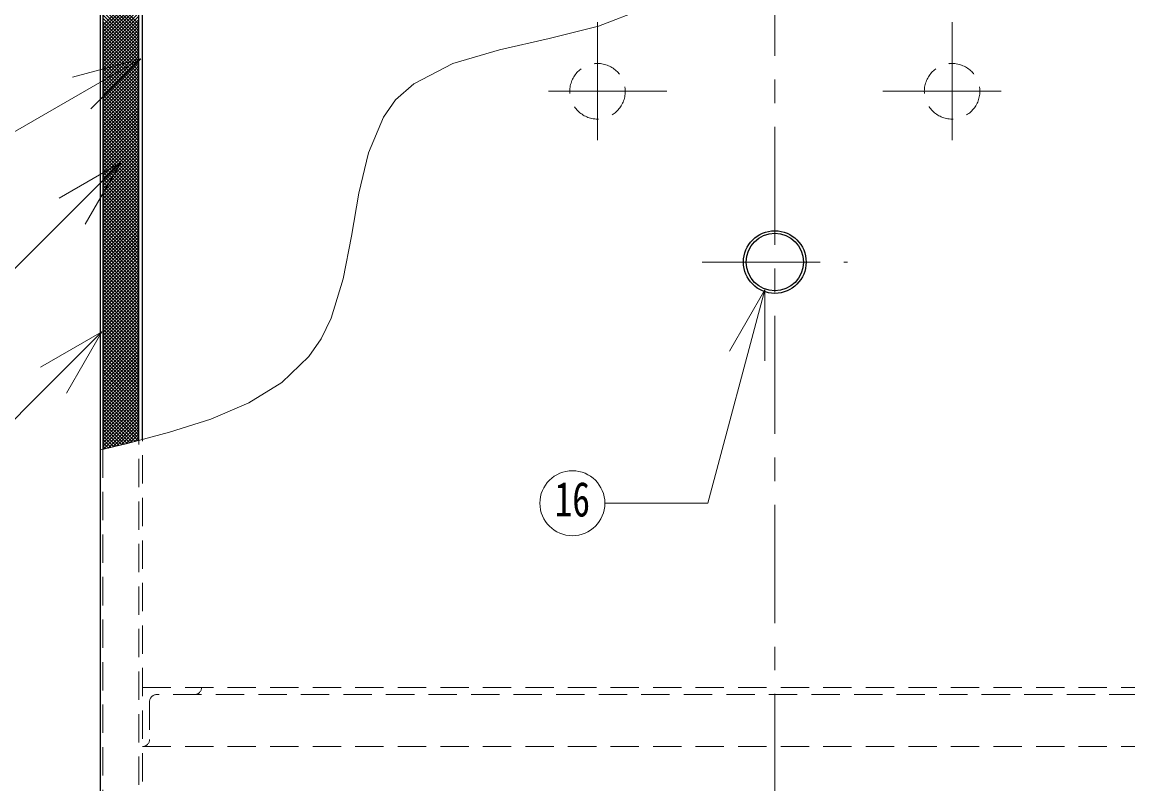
# Model space of a CAD drawing. Units: millimetres at full size, sheet at 1:20; details may follow other scales. Extents: x -4246 to 3854, y -2716 to 2904.
# Drawn here: x -3632 to -2697, y -1143 to -498 of the extents above; entities that cross this region are included whole.
import ezdxf
from ezdxf.enums import TextEntityAlignment as Align

# ---------------------------------------------------------------- set-up
doc = ezdxf.new("R2010")
doc.units = ezdxf.units.MM
doc.header["$LTSCALE"] = 20
doc.linetypes.add('CHAIN1', pattern=[8, 5, -1, 1, -1])
doc.linetypes.add('DASHED1', pattern=[1.8, 1.2, -0.6])
doc.layers.add('0-0', color=4, linetype='Continuous', lineweight=9)
doc.styles.add('ＭＳ ゴシック', font='')
doc.styles.get('ＭＳ ゴシック').set_extended_font_data('MS Gothic')

msp = doc.modelspace()

# ---------------------------------------------------------------- linework, layer by layer
at = {"layer": '0-0', "linetype": 'CHAIN1'}
for p, q in [((-2995.6, 53.33), (-2995.6, -1780.67)), ((-3145.6, -498.17), (-3145.6, -615.17)), ((-2845.6, -498.17), (-2845.6, -615.17)), ((-3087.1, -556.67), (-3204.1, -556.67)), ((-2904.1, -556.67), (-2787.1, -556.67)), ((-3057.1, -701.17), (-2934.1, -701.17))]:
    msp.add_line(p, q, dxfattribs=at)
at = {"layer": '0-0', "color": 5, "lineweight": 25}
for p, q in [((-3566.1, -1711.17), (-3566.1, -413.67)), ((-3564.1, -415.67), (-3564.1, -859.69)), ((-3533.6, -852.07), (-3533.6, -442.67)), ((-3530.6, -851.28), (-3530.6, -445.67))]:
    msp.add_line(p, q, dxfattribs=at)
at = {"layer": '0-0'}
for p, q in [((-3564.1, -469.23), (-3533.6, -499.73)), ((-3564.1, -500.92), (-3533.6, -470.42)), ((-3564.1, -472.06), (-3533.6, -502.56)), ((-3564.1, -503.74), (-3533.6, -473.24)), ((-3564.1, -474.89), (-3533.6, -505.39)), ((-3564.1, -506.57), (-3533.6, -476.07)), ((-3564.1, -477.72), (-3533.6, -508.22)), ((-3564.1, -509.4), (-3533.6, -478.9)), ((-3564.1, -480.55), (-3533.6, -511.05)), ((-3564.1, -512.23), (-3533.6, -481.73)), ((-3564.1, -483.38), (-3533.6, -513.88)), ((-3564.1, -515.06), (-3533.6, -484.56)), ((-3564.1, -486.21), (-3533.6, -516.71)), ((-3564.1, -517.89), (-3533.6, -487.39)), ((-3564.1, -489.03), (-3533.6, -519.53)), ((-3564.1, -520.71), (-3533.6, -490.21)), ((-3564.1, -491.86), (-3533.6, -522.36)), ((-3564.1, -523.54), (-3533.6, -493.04)), ((-3564.1, -494.69), (-3533.6, -525.19)), ((-3564.1, -526.37), (-3533.6, -495.87)), ((-3564.1, -497.52), (-3533.6, -528.02)), ((-3564.1, -529.2), (-3533.6, -498.7)), ((-3564.1, -500.35), (-3533.6, -530.85)), ((-3564.1, -532.03), (-3533.6, -501.53)), ((-3564.1, -503.18), (-3533.6, -533.68)), ((-3564.1, -534.86), (-3533.6, -504.36)), ((-3564.1, -506), (-3533.6, -536.5)), ((-3564.1, -537.69), (-3533.6, -507.19)), ((-3564.1, -508.83), (-3533.6, -539.33)), ((-3564.1, -540.51), (-3533.6, -510.01)), ((-3564.1, -511.66), (-3533.6, -542.16)), ((-3564.1, -543.34), (-3533.6, -512.84)), ((-3564.1, -514.49), (-3533.6, -544.99)), ((-3564.1, -546.17), (-3533.6, -515.67)), ((-3564.1, -517.32), (-3533.6, -547.82)), ((-3564.1, -549), (-3533.6, -518.5)), ((-3564.1, -520.15), (-3533.6, -550.65)), ((-3564.1, -551.83), (-3533.6, -521.33)), ((-3564.1, -522.97), (-3533.6, -553.47)), ((-3564.1, -554.66), (-3533.6, -524.16)), ((-3564.1, -525.8), (-3533.6, -556.3)), ((-3564.1, -557.48), (-3533.6, -526.98)), ((-3564.1, -528.63), (-3533.6, -559.13)), ((-3564.1, -560.31), (-3533.6, -529.81)), ((-3564.1, -531.46), (-3533.6, -561.96)), ((-3564.1, -563.14), (-3533.6, -532.64)), ((-3564.1, -534.29), (-3533.6, -564.79)), ((-3564.1, -565.97), (-3533.6, -535.47)), ((-3564.1, -537.12), (-3533.6, -567.62)), ((-3564.1, -568.8), (-3533.6, -538.3)), ((-3564.1, -539.95), (-3533.6, -570.45)), ((-3564.1, -571.63), (-3533.6, -541.13)), ((-3564.1, -542.77), (-3533.6, -573.27)), ((-3564.1, -574.46), (-3533.6, -543.96)), ((-3564.1, -545.6), (-3533.6, -576.1)), ((-3564.1, -577.28), (-3533.6, -546.78)), ((-3564.1, -548.43), (-3533.6, -578.93)), ((-3564.1, -580.11), (-3533.6, -549.61)), ((-3564.1, -551.26), (-3533.6, -581.76)), ((-3564.1, -582.94), (-3533.6, -552.44)), ((-3564.1, -554.09), (-3533.6, -584.59)), ((-3564.1, -585.77), (-3533.6, -555.27)), ((-3564.1, -556.92), (-3533.6, -587.42)), ((-3564.1, -588.6), (-3533.6, -558.1)), ((-3564.1, -559.74), (-3533.6, -590.24)), ((-3564.1, -591.43), (-3533.6, -560.93)), ((-3564.1, -562.57), (-3533.6, -593.07)), ((-3564.1, -594.25), (-3533.6, -563.75)), ((-3564.1, -565.4), (-3533.6, -595.9)), ((-3564.1, -597.08), (-3533.6, -566.58)), ((-3564.1, -568.23), (-3533.6, -598.73)), ((-3564.1, -599.91), (-3533.6, -569.41)), ((-3564.1, -571.06), (-3533.6, -601.56)), ((-3564.1, -602.74), (-3533.6, -572.24)), ((-3564.1, -573.89), (-3533.6, -604.39)), ((-3564.1, -605.57), (-3533.6, -575.07)), ((-3564.1, -576.71), (-3533.6, -607.21)), ((-3564.1, -608.4), (-3533.6, -577.9)), ((-3564.1, -579.54), (-3533.6, -610.04)), ((-3564.1, -611.22), (-3533.6, -580.72)), ((-3564.1, -582.37), (-3533.6, -612.87)), ((-3564.1, -614.05), (-3533.6, -583.55)), ((-3564.1, -585.2), (-3533.6, -615.7)), ((-3564.1, -616.88), (-3533.6, -586.38)), ((-3564.1, -588.03), (-3533.6, -618.53)), ((-3564.1, -619.71), (-3533.6, -589.21)), ((-3564.1, -590.86), (-3533.6, -621.36)), ((-3564.1, -622.54), (-3533.6, -592.04)), ((-3564.1, -593.69), (-3533.6, -624.19)), ((-3564.1, -625.37), (-3533.6, -594.87)), ((-3564.1, -596.51), (-3533.6, -627.01)), ((-3564.1, -628.2), (-3533.6, -597.7)), ((-3564.1, -599.34), (-3533.6, -629.84)), ((-3564.1, -631.02), (-3533.6, -600.52)), ((-3564.1, -602.17), (-3533.6, -632.67)), ((-3564.1, -633.85), (-3533.6, -603.35)), ((-3564.1, -605), (-3533.6, -635.5)), ((-3564.1, -636.68), (-3533.6, -606.18)), ((-3564.1, -607.83), (-3533.6, -638.33)), ((-3564.1, -639.51), (-3533.6, -609.01)), ((-3564.1, -610.66), (-3533.6, -641.16)), ((-3564.1, -642.34), (-3533.6, -611.84)), ((-3564.1, -613.48), (-3533.6, -643.98)), ((-3564.1, -645.17), (-3533.6, -614.67)), ((-3564.1, -616.31), (-3533.6, -646.81)), ((-3564.1, -647.99), (-3533.6, -617.49)), ((-3564.1, -619.14), (-3533.6, -649.64)), ((-3564.1, -650.82), (-3533.6, -620.32)), ((-3564.1, -621.97), (-3533.6, -652.47)), ((-3564.1, -653.65), (-3533.6, -623.15)), ((-3564.1, -624.8), (-3533.6, -655.3)), ((-3564.1, -656.48), (-3533.6, -625.98)), ((-3564.1, -627.63), (-3533.6, -658.13)), ((-3564.1, -659.31), (-3533.6, -628.81)), ((-3564.1, -630.45), (-3533.6, -660.95)), ((-3564.1, -662.14), (-3533.6, -631.64)), ((-3564.1, -633.28), (-3533.6, -663.78)), ((-3564.1, -664.96), (-3533.6, -634.46)), ((-3564.1, -636.11), (-3533.6, -666.61)), ((-3564.1, -667.79), (-3533.6, -637.29)), ((-3564.1, -638.94), (-3533.6, -669.44)), ((-3564.1, -670.62), (-3533.6, -640.12)), ((-3564.1, -641.77), (-3533.6, -672.27)), ((-3564.1, -673.45), (-3533.6, -642.95)), ((-3564.1, -644.6), (-3533.6, -675.1)), ((-3564.1, -676.28), (-3533.6, -645.78)), ((-3564.1, -647.43), (-3533.6, -677.93)), ((-3564.1, -679.11), (-3533.6, -648.61)), ((-3564.1, -650.25), (-3533.6, -680.75)), ((-3564.1, -681.94), (-3533.6, -651.44)), ((-3564.1, -653.08), (-3533.6, -683.58)), ((-3564.1, -684.76), (-3533.6, -654.26)), ((-3564.1, -655.91), (-3533.6, -686.41)), ((-3564.1, -687.59), (-3533.6, -657.09)), ((-3564.1, -658.74), (-3533.6, -689.24)), ((-3564.1, -690.42), (-3533.6, -659.92)), ((-3564.1, -661.57), (-3533.6, -692.07)), ((-3564.1, -693.25), (-3533.6, -662.75)), ((-3564.1, -664.4), (-3533.6, -694.9)), ((-3564.1, -696.08), (-3533.6, -665.58)), ((-3564.1, -667.22), (-3533.6, -697.72)), ((-3564.1, -698.91), (-3533.6, -668.41)), ((-3564.1, -670.05), (-3533.6, -700.55)), ((-3564.1, -701.73), (-3533.6, -671.23)), ((-3564.1, -672.88), (-3533.6, -703.38)), ((-3564.1, -704.56), (-3533.6, -674.06)), ((-3564.1, -675.71), (-3533.6, -706.21)), ((-3564.1, -707.39), (-3533.6, -676.89)), ((-3564.1, -678.54), (-3533.6, -709.04)), ((-3564.1, -710.22), (-3533.6, -679.72)), ((-3564.1, -681.37), (-3533.6, -711.87)), ((-3564.1, -713.05), (-3533.6, -682.55)), ((-3564.1, -684.2), (-3533.6, -714.7)), ((-3564.1, -715.88), (-3533.6, -685.38)), ((-3564.1, -687.02), (-3533.6, -717.52)), ((-3564.1, -718.7), (-3533.6, -688.2)), ((-3564.1, -689.85), (-3533.6, -720.35)), ((-3564.1, -721.53), (-3533.6, -691.03)), ((-3564.1, -692.68), (-3533.6, -723.18)), ((-3564.1, -724.36), (-3533.6, -693.86)), ((-3564.1, -695.51), (-3533.6, -726.01)), ((-3564.1, -727.19), (-3533.6, -696.69)), ((-3564.1, -698.34), (-3533.6, -728.84)), ((-3564.1, -730.02), (-3533.6, -699.52)), ((-3564.1, -701.17), (-3533.6, -731.67)), ((-3564.1, -732.85), (-3533.6, -702.35)), ((-3564.1, -703.99), (-3533.6, -734.49)), ((-3564.1, -735.68), (-3533.6, -705.18)), ((-3564.1, -706.82), (-3533.6, -737.32)), ((-3564.1, -738.5), (-3533.6, -708)), ((-3564.1, -709.65), (-3533.6, -740.15)), ((-3564.1, -741.33), (-3533.6, -710.83)), ((-3564.1, -712.48), (-3533.6, -742.98)), ((-3564.1, -744.16), (-3533.6, -713.66)), ((-3564.1, -715.31), (-3533.6, -745.81)), ((-3564.1, -746.99), (-3533.6, -716.49)), ((-3564.1, -718.14), (-3533.6, -748.64)), ((-3564.1, -749.82), (-3533.6, -719.32)), ((-3564.1, -720.96), (-3533.6, -751.46)), ((-3564.1, -752.65), (-3533.6, -722.15)), ((-3564.1, -723.79), (-3533.6, -754.29)), ((-3564.1, -755.47), (-3533.6, -724.97)), ((-3564.1, -726.62), (-3533.6, -757.12)), ((-3564.1, -758.3), (-3533.6, -727.8)), ((-3564.1, -729.45), (-3533.6, -759.95)), ((-3564.1, -761.13), (-3533.6, -730.63)), ((-3564.1, -732.28), (-3533.6, -762.78)), ((-3564.1, -763.96), (-3533.6, -733.46)), ((-3564.1, -735.11), (-3533.6, -765.61)), ((-3564.1, -766.79), (-3533.6, -736.29)), ((-3564.1, -737.94), (-3533.6, -768.44)), ((-3564.1, -769.62), (-3533.6, -739.12)), ((-3564.1, -740.76), (-3533.6, -771.26)), ((-3564.1, -772.44), (-3533.6, -741.94)), ((-3564.1, -743.59), (-3533.6, -774.09)), ((-3564.1, -775.27), (-3533.6, -744.77)), ((-3564.1, -746.42), (-3533.6, -776.92)), ((-3564.1, -778.1), (-3533.6, -747.6)), ((-3564.1, -749.25), (-3533.6, -779.75)), ((-3564.1, -780.93), (-3533.6, -750.43)), ((-3564.1, -752.08), (-3533.6, -782.58)), ((-3564.1, -783.76), (-3533.6, -753.26)), ((-3564.1, -754.91), (-3533.6, -785.41)), ((-3564.1, -786.59), (-3533.6, -756.09)), ((-3564.1, -757.73), (-3533.6, -788.23)), ((-3564.1, -789.42), (-3533.6, -758.92)), ((-3564.1, -760.56), (-3533.6, -791.06)), ((-3564.1, -792.24), (-3533.6, -761.74)), ((-3564.1, -763.39), (-3533.6, -793.89)), ((-3564.1, -795.07), (-3533.6, -764.57)), ((-3564.1, -766.22), (-3533.6, -796.72)), ((-3564.1, -797.9), (-3533.6, -767.4)), ((-3564.1, -769.05), (-3533.6, -799.55)), ((-3564.1, -800.73), (-3533.6, -770.23)), ((-3564.1, -771.88), (-3533.6, -802.38)), ((-3564.1, -803.56), (-3533.6, -773.06)), ((-3564.1, -774.7), (-3533.6, -805.2)), ((-3564.1, -806.39), (-3533.6, -775.89)), ((-3564.1, -777.53), (-3533.6, -808.03)), ((-3564.1, -809.21), (-3533.6, -778.71)), ((-3564.1, -780.36), (-3533.6, -810.86)), ((-3564.1, -812.04), (-3533.6, -781.54)), ((-3564.1, -783.19), (-3533.6, -813.69)), ((-3564.1, -814.87), (-3533.6, -784.37)), ((-3564.1, -786.02), (-3533.6, -816.52)), ((-3564.1, -817.7), (-3533.6, -787.2)), ((-3564.1, -788.85), (-3533.6, -819.35)), ((-3564.1, -820.53), (-3533.6, -790.03)), ((-3564.1, -791.68), (-3533.6, -822.18)), ((-3564.1, -823.36), (-3533.6, -792.86)), ((-3564.1, -794.5), (-3533.6, -825)), ((-3564.1, -826.19), (-3533.6, -795.69)), ((-3564.1, -797.33), (-3533.6, -827.83)), ((-3564.1, -829.01), (-3533.6, -798.51)), ((-3564.1, -800.16), (-3533.6, -830.66)), ((-3564.1, -831.84), (-3533.6, -801.34)), ((-3564.1, -802.99), (-3533.6, -833.49)), ((-3564.1, -834.67), (-3533.6, -804.17)), ((-3564.1, -805.82), (-3533.6, -836.32)), ((-3564.1, -837.5), (-3533.6, -807)), ((-3564.1, -808.65), (-3533.6, -839.15)), ((-3564.1, -840.33), (-3533.6, -809.83)), ((-3564.1, -811.47), (-3533.6, -841.97)), ((-3564.1, -843.16), (-3533.6, -812.66)), ((-3564.1, -814.3), (-3533.6, -844.8)), ((-3564.1, -845.98), (-3533.6, -815.48)), ((-3564.1, -817.13), (-3533.6, -847.63)), ((-3564.1, -848.81), (-3533.6, -818.31)), ((-3564.1, -819.96), (-3533.6, -850.46)), ((-3564.1, -851.64), (-3533.6, -821.14)), ((-3564.1, -822.79), (-3534.57, -852.32)), ((-3564.1, -854.47), (-3533.6, -823.97)), ((-3564.1, -825.62), (-3536.81, -852.91)), ((-3564.1, -857.3), (-3533.6, -826.8)), ((-3564.1, -828.44), (-3539.05, -853.5)), ((-3564.1, -831.27), (-3541.29, -854.09)), ((-3563.52, -859.55), (-3533.6, -829.63)), ((-3559.79, -858.64), (-3533.6, -832.45)), ((-3564.1, -834.1), (-3543.53, -854.67)), ((-3564.1, -836.93), (-3545.79, -855.24)), ((-3564.1, -839.76), (-3548.07, -855.79)), ((-3556.05, -857.73), (-3533.6, -835.28)), ((-3552.32, -856.83), (-3533.6, -838.11)), ((-3548.58, -855.92), (-3533.6, -840.94)), ((-3564.1, -842.59), (-3550.34, -856.35)), ((-3564.1, -845.42), (-3552.62, -856.9)), ((-3564.1, -848.24), (-3554.89, -857.45)), ((-3564.1, -851.07), (-3557.17, -858)), ((-3544.84, -855.01), (-3533.6, -843.77)), ((-3541.02, -854.01), (-3533.6, -846.6)), ((-3537.19, -853.01), (-3533.6, -849.43)), ((-3564.1, -853.9), (-3559.45, -858.56)), ((-3564.1, -856.73), (-3561.72, -859.11)), ((-3564.1, -859.56), (-3564, -859.66))]:
    msp.add_line(p, q, dxfattribs=at)
at = {"layer": '0-0', "color": 7, "lineweight": 18}
for p, q in [((-3531.99, -529.09), (-3695.9, -623.72)), ((-3531.99, -529.09), (-3589.95, -544.62)), ((-3531.99, -529.09), (-3574.42, -571.51)), ((-3549.07, -617.04), (-3725.97, -793.94)), ((-3549.07, -617.04), (-3601.03, -647.04)), ((-3549.07, -617.04), (-3579.07, -669)), ((-3003.99, -724.69), (-3033.99, -776.65)), ((-3003.99, -724.69), (-3003.99, -784.69)), ((-3565.03, -760.19), (-3616.99, -790.19)), ((-3565.03, -760.19), (-3595.03, -812.15))]:
    msp.add_line(p, q, dxfattribs=at)
at = {"layer": '0-0', "color": 7, "linetype": 'DASHED1', "lineweight": 18}
for p, q in [((-3530.6, -1680.67), (-3530.6, -851.28)), ((-3564.1, -859.69), (-3564.1, -1710.17)), ((-3533.6, -1683.67), (-3533.6, -852.07))]:
    msp.add_line(p, q, dxfattribs=at)
at = {"layer": '0-0', "linetype": 'DASHED1'}
for p, q in [((-3530.6, -1061.17), (-2460.6, -1061.17)), ((-3524.6, -1073.17), (-3524.6, -1105.17)), ((-2472.6, -1067.17), (-3518.6, -1067.17)), ((-3530.6, -1111.17), (-2460.6, -1111.17))]:
    msp.add_line(p, q, dxfattribs=at)
at = {"layer": '0-0', "color": 7, "lineweight": 18}
for points in [[(-3106.82, -486.98), (-3144.78, -501.65), (-3186.45, -512.07), (-3228.57, -521.48), (-3267.9, -533.13), (-3301.17, -550.28), (-3316.42, -564.03), (-3326.71, -578.59), (-3339.3, -608.65), (-3347.52, -642.99), (-3353.87, -679.31), (-3360.86, -715.33), (-3371, -748.74), (-3379.31, -766.02), (-3389.76, -781.15), (-3412.61, -802.99), (-3440.64, -820.29), (-3472.7, -834.05), (-3507.67, -845.26), (-3544.42, -854.91), (-3566.1, -860.17)], [(-3003.99, -724.69), (-3052.37, -905.28), (-3139.41, -905.28)], [(-3565.03, -760.19), (-3703.03, -898.19), (-3782.73, -898.19)]]:
    msp.add_lwpolyline(points, dxfattribs=at)
at = {"layer": '0-0', "linetype": 'DASHED1'}
for centre in [(-3145.6, -556.67), (-2845.6, -556.67)]:
    msp.add_circle(centre, 23.5, dxfattribs=at)
at = {"layer": '0-0', "color": 5, "lineweight": 25}
for radius in [26.5, 24.3]:
    msp.add_circle((-2995.6, -701.17), radius, dxfattribs=at)
at = {"layer": '0-0', "color": 7, "lineweight": 18}
msp.add_circle((-3166.91, -905.28), 27.5, dxfattribs=at)
at = {"layer": '0-0', "linetype": 'DASHED1'}
for centre, start, end in [((-3486.6, -1061.17), 270, 0), ((-3518.6, -1073.17), 90, 180), ((-3530.6, -1105.17), 270, 0)]:
    msp.add_arc(centre, 6, start, end, dxfattribs=at)

# ---------------------------------------------------------------- texts
at = {"layer": '0-0', "color": 7, "style": 'ＭＳ ゴシック', "width": 0.75}
msp.add_text('16', height=29.33, dxfattribs=at).set_placement((-3181.91, -925.28), align=Align.BOTTOM_LEFT)

doc.saveas('drawing.dxf')
